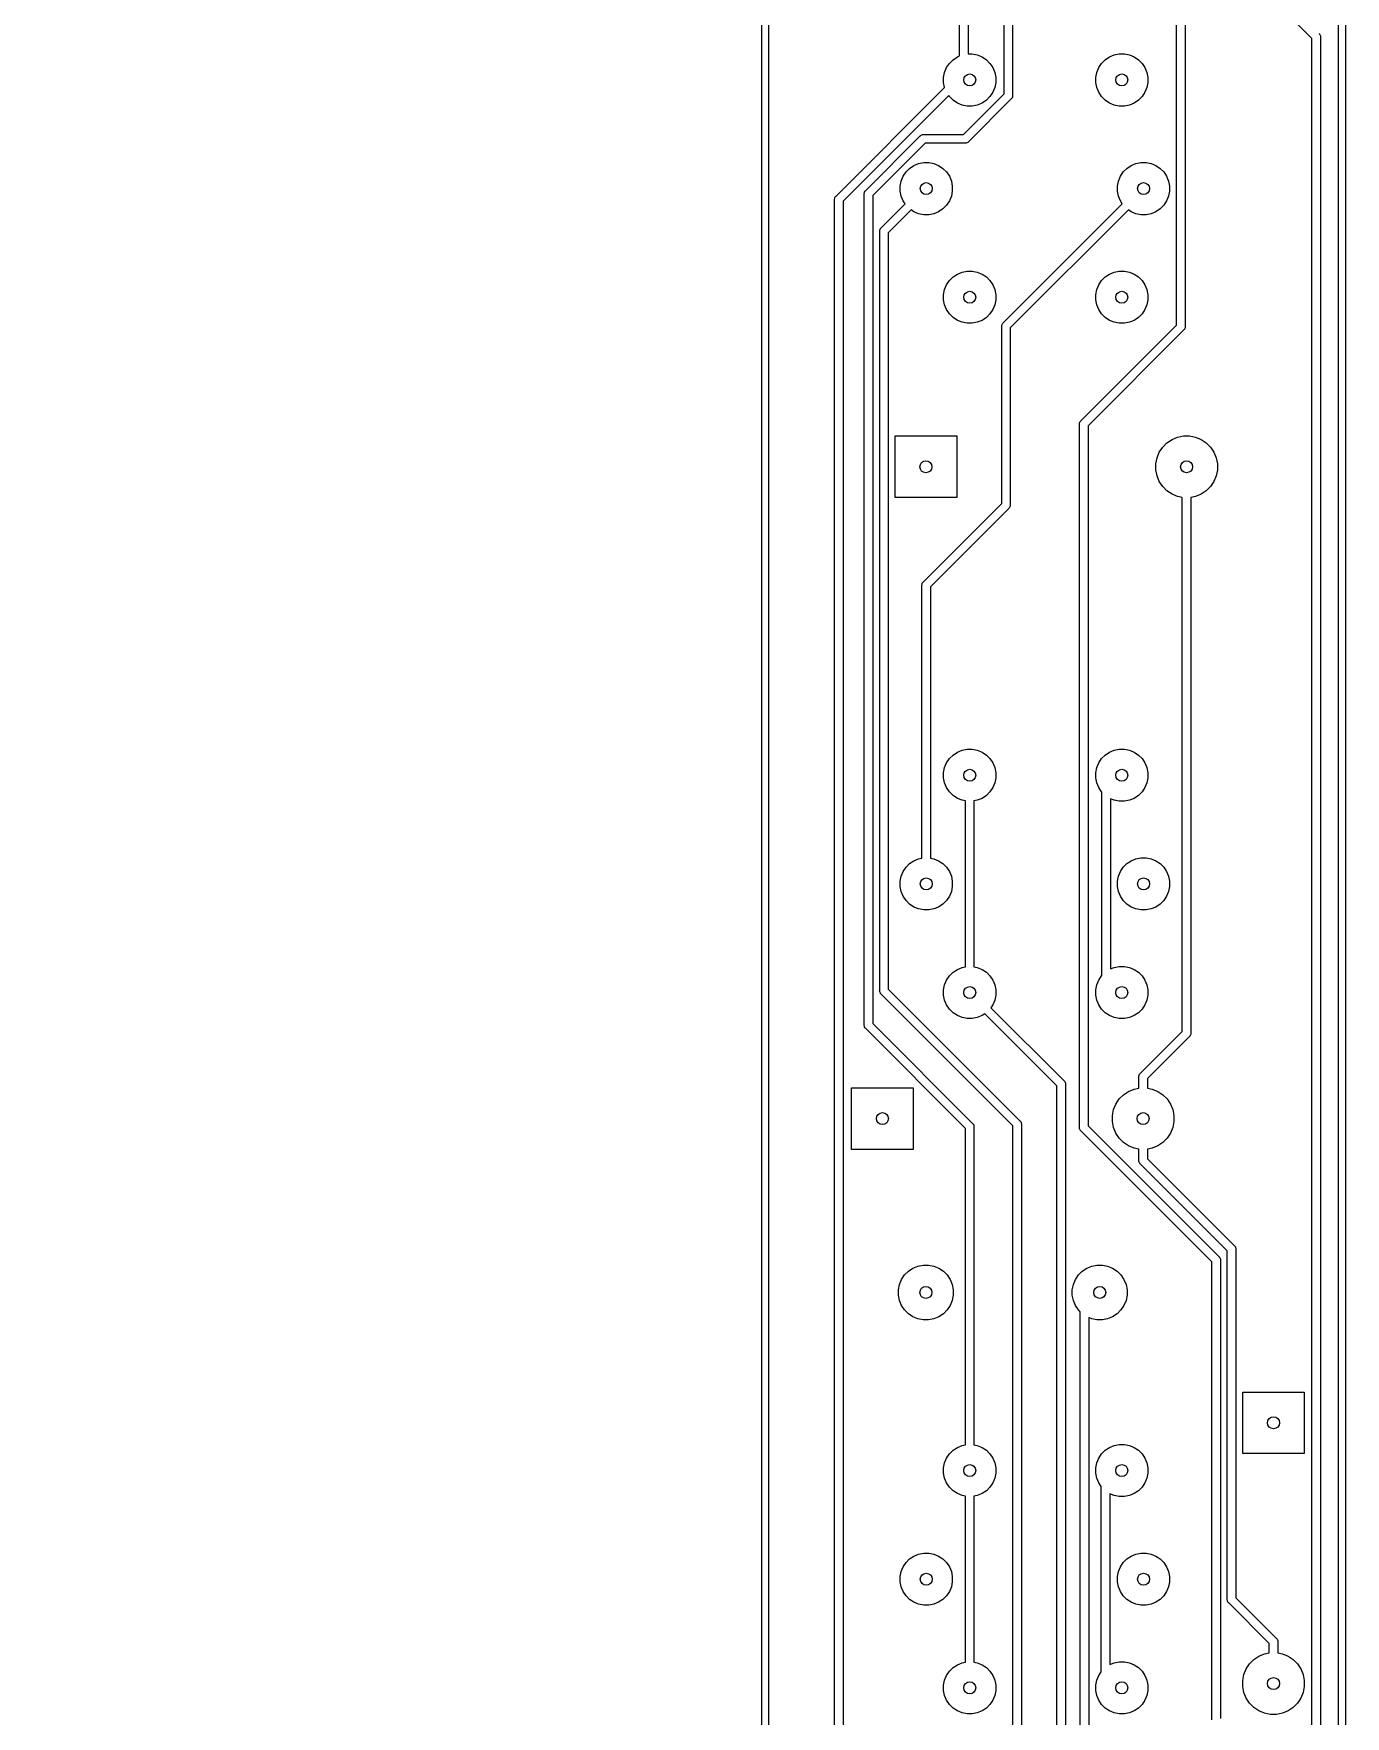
# Model space of a CAD drawing. Extents: x 17 to 176, y -177 to -9.
# Drawn here: x 137.24 to 175.58, y -107.64 to -58.46 of the extents above; entities that cross this region are included whole.
import ezdxf

# ---------------------------------------------------------------- set-up
doc = ezdxf.new("R2010")
doc.units = 0
doc.layers.add('BLACK', color=7, linetype='CONTINUOUS')

msp = doc.modelspace()

# ---------------------------------------------------------------- linework, layer by layer
at = {"layer": 'BLACK', "linetype": 'CONTINUOUS'}
for p, q in [((174.604, -58.604), (137.244, -21.2442)), ((164.309, -59.1119), (164.309, -50.22)), ((164.559, -50.1743), (164.559, -59.053)), ((165.608, -60.2245), (165.608, -50.8821)), ((165.858, -50.8364), (165.858, -60.2702)), ((175.382, -176.017), (175.382, -52.2426)), ((175.582, -52.2359), (175.582, -176.027)), ((158.523, -145.291), (158.523, -53.716)), ((158.723, -53.7107), (158.723, -145.298)), ((170.651, -66.9766), (170.651, -55.2882)), ((170.901, -55.2425), (170.901, -67.0223)), ((174.813, -58.4595), (174.818, -58.4634)), ((174.818, -58.4634), (174.822, -58.4681)), ((174.822, -58.4681), (174.822, -58.4681)), ((174.822, -58.4681), (174.831, -58.4799)), ((174.831, -58.4799), (174.833, -58.4824)), ((174.833, -58.4824), (174.845, -58.5041)), ((174.845, -58.5041), (174.852, -58.5277)), ((174.604, -150.241), (174.604, -58.604)), ((174.852, -58.5277), (174.854, -58.5461)), ((174.854, -58.5461), (174.854, -58.5461)), ((174.854, -58.5461), (174.855, -58.5522)), ((174.855, -58.5522), (174.854, -58.5583)), ((174.854, -58.5583), (174.854, -150.286)), ((163.87, -59.5927), (163.928, -59.4541)), ((163.928, -59.4541), (164.011, -59.3293)), ((164.011, -59.3293), (164.117, -59.2231)), ((164.117, -59.2231), (164.242, -59.1397)), ((164.242, -59.1397), (164.309, -59.1119)), ((164.559, -59.053), (164.678, -59.053)), ((164.678, -59.053), (164.825, -59.0823)), ((164.825, -59.0823), (164.964, -59.1397)), ((164.964, -59.1397), (165.089, -59.2231)), ((165.089, -59.2231), (165.195, -59.3293)), ((165.195, -59.3293), (165.278, -59.4541)), ((165.278, -59.4541), (165.336, -59.5927)), ((168.315, -59.5927), (168.373, -59.4541)), ((168.373, -59.4541), (168.456, -59.3293)), ((168.456, -59.3293), (168.562, -59.2231)), ((168.562, -59.2231), (168.687, -59.1397)), ((168.687, -59.1397), (168.826, -59.0823)), ((168.826, -59.0823), (168.973, -59.053)), ((168.973, -59.053), (169.123, -59.053)), ((169.123, -59.053), (169.27, -59.0823)), ((169.27, -59.0823), (169.409, -59.1397)), ((169.409, -59.1397), (169.534, -59.2231)), ((169.534, -59.2231), (169.64, -59.3293)), ((169.64, -59.3293), (169.723, -59.4541)), ((169.723, -59.4541), (169.781, -59.5927)), ((163.841, -59.74), (163.87, -59.5927)), ((163.841, -59.89), (163.841, -59.74)), ((163.87, -60.034), (163.841, -59.89)), ((165.336, -59.5927), (165.365, -59.74)), ((165.365, -59.89), (165.336, -60.0373)), ((165.365, -59.74), (165.365, -59.89)), ((168.286, -59.74), (168.315, -59.5927)), ((168.286, -59.89), (168.286, -59.74)), ((168.315, -60.0373), (168.286, -59.89)), ((169.781, -59.5927), (169.81, -59.74)), ((169.81, -59.89), (169.781, -60.0373)), ((169.81, -59.74), (169.81, -59.89)), ((160.695, -63.2086), (163.87, -60.034)), ((163.989, -60.268), (160.904, -63.3531)), ((164.011, -60.3007), (163.989, -60.268)), ((164.117, -60.4069), (164.011, -60.3007)), ((164.242, -60.4903), (164.117, -60.4069)), ((164.422, -61.4105), (165.608, -60.2245)), ((165.817, -60.369), (164.567, -61.6195)), ((165.089, -60.4069), (164.964, -60.4903)), ((165.195, -60.3007), (165.089, -60.4069)), ((165.278, -60.1759), (165.195, -60.3007)), ((165.336, -60.0373), (165.278, -60.1759)), ((165.822, -60.3651), (165.817, -60.369)), ((165.826, -60.3604), (165.822, -60.3651)), ((165.838, -60.3461), (165.826, -60.3604)), ((165.849, -60.3244), (165.838, -60.3461)), ((165.851, -60.3198), (165.849, -60.3244)), ((165.856, -60.3008), (165.851, -60.3198)), ((165.858, -60.2824), (165.856, -60.3008)), ((165.858, -60.2702), (165.859, -60.2763)), ((165.859, -60.2763), (165.858, -60.2824)), ((165.858, -60.2824), (165.858, -60.2824)), ((168.373, -60.1759), (168.315, -60.0373)), ((168.456, -60.3007), (168.373, -60.1759)), ((168.562, -60.4069), (168.456, -60.3007)), ((168.687, -60.4903), (168.562, -60.4069)), ((169.534, -60.4069), (169.409, -60.4903)), ((169.64, -60.3007), (169.534, -60.4069)), ((169.723, -60.1759), (169.64, -60.3007)), ((169.781, -60.0373), (169.723, -60.1759)), ((164.381, -60.5477), (164.242, -60.4903)), ((164.528, -60.577), (164.381, -60.5477)), ((164.678, -60.577), (164.528, -60.577)), ((164.825, -60.5477), (164.678, -60.577)), ((164.964, -60.4903), (164.825, -60.5477)), ((168.826, -60.5477), (168.687, -60.4903)), ((168.973, -60.577), (168.826, -60.5477)), ((169.123, -60.577), (168.973, -60.577)), ((169.27, -60.5477), (169.123, -60.577)), ((169.409, -60.4903), (169.27, -60.5477)), ((161.562, -63.0463), (163.157, -61.4514)), ((163.157, -61.4514), (163.161, -61.4467)), ((163.161, -61.4467), (163.166, -61.4428)), ((163.166, -61.4428), (163.18, -61.4311)), ((163.166, -61.4428), (163.166, -61.4428)), ((163.18, -61.4311), (163.202, -61.4195)), ((163.18, -61.4311), (163.18, -61.4311)), ((163.18, -61.4311), (163.18, -61.4311)), ((163.202, -61.4195), (163.225, -61.4123)), ((163.225, -61.4123), (163.244, -61.4105)), ((163.244, -61.4105), (163.25, -61.4099)), ((163.244, -61.4105), (163.244, -61.4105)), ((163.25, -61.4099), (163.256, -61.4105)), ((163.256, -61.4105), (164.422, -61.4105)), ((163.301, -61.6605), (161.771, -63.1908)), ((164.468, -61.6605), (163.301, -61.6605)), ((164.474, -61.6611), (164.468, -61.6605)), ((164.48, -61.6605), (164.474, -61.6611)), ((164.499, -61.6587), (164.48, -61.6605)), ((164.48, -61.6605), (164.48, -61.6605)), ((164.522, -61.6515), (164.499, -61.6587)), ((164.544, -61.6399), (164.522, -61.6515)), ((164.563, -61.6243), (164.544, -61.6399)), ((164.567, -61.6195), (164.563, -61.6243)), ((162.741, -62.5043), (162.847, -62.3981)), ((162.847, -62.3981), (162.972, -62.3147)), ((162.972, -62.3147), (163.111, -62.2573)), ((163.111, -62.2573), (163.258, -62.228)), ((163.258, -62.228), (163.408, -62.228)), ((163.408, -62.228), (163.555, -62.2573)), ((163.555, -62.2573), (163.694, -62.3147)), ((163.694, -62.3147), (163.819, -62.3981)), ((163.819, -62.3981), (163.925, -62.5043)), ((169.091, -62.5043), (169.197, -62.3981)), ((169.197, -62.3981), (169.322, -62.3147)), ((169.322, -62.3147), (169.461, -62.2573)), ((169.461, -62.2573), (169.608, -62.228)), ((169.608, -62.228), (169.758, -62.228)), ((169.758, -62.228), (169.905, -62.2573)), ((169.905, -62.2573), (170.044, -62.3147)), ((170.044, -62.3147), (170.169, -62.3981)), ((170.169, -62.3981), (170.275, -62.5043)), ((162.571, -62.9149), (162.6, -62.7677)), ((162.571, -63.065), (162.571, -62.9149)), ((162.6, -62.7677), (162.658, -62.6291)), ((162.658, -62.6291), (162.741, -62.5043)), ((163.925, -62.5043), (164.008, -62.6291)), ((164.008, -62.6291), (164.066, -62.7677)), ((164.066, -62.7677), (164.095, -62.9149)), ((164.095, -62.9149), (164.095, -63.065)), ((168.921, -62.9149), (168.95, -62.7677)), ((168.921, -63.065), (168.921, -62.9149)), ((168.95, -62.7677), (169.008, -62.6291)), ((169.008, -62.6291), (169.091, -62.5043)), ((170.275, -62.5043), (170.358, -62.6291)), ((170.358, -62.6291), (170.416, -62.7677)), ((170.416, -62.7677), (170.445, -62.9149)), ((170.445, -62.9149), (170.445, -63.065)), ((160.653, -63.3013), (160.654, -63.2952)), ((160.654, -63.3074), (160.653, -63.3013)), ((160.654, -63.2952), (160.656, -63.2768)), ((160.654, -63.2952), (160.654, -63.2952)), ((160.654, -151.553), (160.654, -63.3074)), ((160.656, -63.2768), (160.663, -63.2532)), ((160.663, -63.2532), (160.675, -63.2315)), ((160.675, -63.2315), (160.69, -63.2125)), ((160.69, -63.2125), (160.695, -63.2086)), ((160.904, -63.3531), (160.904, -151.599)), ((161.521, -63.1329), (161.523, -63.1145)), ((161.521, -63.139), (161.521, -63.1329)), ((161.521, -63.1329), (161.521, -63.1329)), ((161.521, -63.1451), (161.521, -63.139)), ((161.521, -87.4394), (161.521, -63.1451)), ((161.523, -63.1145), (161.53, -63.0909)), ((161.53, -63.0909), (161.542, -63.0692)), ((161.542, -63.0692), (161.557, -63.0502)), ((161.557, -63.0502), (161.562, -63.0463)), ((161.771, -63.1908), (161.771, -87.3937)), ((162.013, -64.1337), (162.713, -63.4334)), ((162.6, -63.2123), (162.571, -63.065)), ((162.658, -63.3509), (162.6, -63.2123)), ((162.713, -63.4334), (162.658, -63.3509)), ((164.008, -63.3509), (163.925, -63.4757)), ((164.066, -63.2123), (164.008, -63.3509)), ((164.095, -63.065), (164.066, -63.2123)), ((165.579, -66.9172), (169.063, -63.4334)), ((168.95, -63.2123), (168.921, -63.065)), ((169.008, -63.3509), (168.95, -63.2123)), ((169.063, -63.4334), (169.008, -63.3509)), ((170.358, -63.3509), (170.275, -63.4757)), ((170.416, -63.2123), (170.358, -63.3509)), ((170.445, -63.065), (170.416, -63.2123)), ((162.89, -63.6102), (162.222, -64.2782)), ((162.972, -63.6653), (162.89, -63.6102)), ((163.111, -63.7227), (162.972, -63.6653)), ((163.258, -63.752), (163.111, -63.7227)), ((163.408, -63.752), (163.258, -63.752)), ((163.555, -63.7227), (163.408, -63.752)), ((163.694, -63.6653), (163.555, -63.7227)), ((163.819, -63.5819), (163.694, -63.6653)), ((163.925, -63.4757), (163.819, -63.5819)), ((169.24, -63.6102), (165.788, -67.0617)), ((169.322, -63.6653), (169.24, -63.6102)), ((169.461, -63.7227), (169.322, -63.6653)), ((169.608, -63.752), (169.461, -63.7227)), ((169.758, -63.752), (169.608, -63.752)), ((169.905, -63.7227), (169.758, -63.752)), ((170.044, -63.6653), (169.905, -63.7227)), ((170.169, -63.5819), (170.044, -63.6653)), ((170.275, -63.4757), (170.169, -63.5819)), ((161.971, -64.2264), (161.972, -64.2203)), ((161.972, -64.2325), (161.971, -64.2264)), ((161.972, -64.2203), (161.973, -64.2019)), ((161.972, -64.2203), (161.972, -64.2203)), ((161.972, -86.4292), (161.972, -64.2325)), ((161.973, -64.2019), (161.981, -64.1783)), ((161.981, -64.1783), (161.992, -64.1566)), ((161.992, -64.1566), (162.008, -64.1376)), ((162.008, -64.1376), (162.013, -64.1337)), ((162.222, -64.2782), (162.222, -86.3835)), ((164.381, -65.4323), (164.528, -65.403)), ((164.528, -65.403), (164.678, -65.403)), ((164.678, -65.403), (164.825, -65.4323)), ((168.826, -65.4323), (168.973, -65.403)), ((168.973, -65.403), (169.123, -65.403)), ((169.123, -65.403), (169.27, -65.4323)), ((163.87, -65.9427), (163.928, -65.8041)), ((163.928, -65.8041), (164.011, -65.6793)), ((164.011, -65.6793), (164.117, -65.5731)), ((164.117, -65.5731), (164.242, -65.4897)), ((164.242, -65.4897), (164.381, -65.4323)), ((164.825, -65.4323), (164.964, -65.4897)), ((164.964, -65.4897), (165.089, -65.5731)), ((165.089, -65.5731), (165.195, -65.6793)), ((165.195, -65.6793), (165.278, -65.8041)), ((165.278, -65.8041), (165.336, -65.9427)), ((168.315, -65.9427), (168.373, -65.8041)), ((168.373, -65.8041), (168.456, -65.6793)), ((168.456, -65.6793), (168.562, -65.5731)), ((168.562, -65.5731), (168.687, -65.4897)), ((168.687, -65.4897), (168.826, -65.4323)), ((169.27, -65.4323), (169.409, -65.4897)), ((169.409, -65.4897), (169.534, -65.5731)), ((169.534, -65.5731), (169.64, -65.6793)), ((169.64, -65.6793), (169.723, -65.8041)), ((169.723, -65.8041), (169.781, -65.9427)), ((163.841, -66.09), (163.87, -65.9427)), ((163.841, -66.24), (163.841, -66.09)), ((163.87, -66.3873), (163.841, -66.24)), ((163.928, -66.5259), (163.87, -66.3873)), ((165.336, -66.3873), (165.278, -66.5259)), ((165.336, -65.9427), (165.365, -66.09)), ((165.365, -66.24), (165.336, -66.3873)), ((165.365, -66.09), (165.365, -66.24)), ((168.286, -66.09), (168.315, -65.9427)), ((168.286, -66.24), (168.286, -66.09)), ((168.315, -66.3873), (168.286, -66.24)), ((168.373, -66.5259), (168.315, -66.3873)), ((169.781, -66.3873), (169.723, -66.5259)), ((169.781, -65.9427), (169.81, -66.09)), ((169.81, -66.24), (169.781, -66.3873)), ((169.81, -66.09), (169.81, -66.24)), ((164.011, -66.6507), (163.928, -66.5259)), ((164.117, -66.7569), (164.011, -66.6507)), ((164.242, -66.8403), (164.117, -66.7569)), ((164.381, -66.8977), (164.242, -66.8403)), ((164.964, -66.8403), (164.825, -66.8977)), ((165.089, -66.7569), (164.964, -66.8403)), ((165.195, -66.6507), (165.089, -66.7569)), ((165.278, -66.5259), (165.195, -66.6507)), ((168.456, -66.6507), (168.373, -66.5259)), ((168.562, -66.7569), (168.456, -66.6507)), ((168.687, -66.8403), (168.562, -66.7569)), ((168.826, -66.8977), (168.687, -66.8403)), ((169.409, -66.8403), (169.27, -66.8977)), ((169.534, -66.7569), (169.409, -66.8403)), ((169.64, -66.6507), (169.534, -66.7569)), ((169.723, -66.5259), (169.64, -66.6507)), ((164.528, -66.927), (164.381, -66.8977)), ((164.678, -66.927), (164.528, -66.927)), ((164.825, -66.8977), (164.678, -66.927)), ((165.537, -67.0099), (165.538, -67.0038)), ((165.538, -67.016), (165.537, -67.0099)), ((165.538, -67.0038), (165.54, -66.9854)), ((165.538, -67.0038), (165.538, -67.0038)), ((165.538, -72.1909), (165.538, -67.016)), ((165.54, -66.9854), (165.547, -66.9618)), ((165.547, -66.9618), (165.559, -66.9401)), ((165.559, -66.9401), (165.574, -66.9211)), ((165.574, -66.9211), (165.579, -66.9172)), ((165.788, -67.0617), (165.788, -72.2366)), ((167.854, -69.7739), (170.651, -66.9766)), ((170.86, -67.1211), (168.063, -69.9184)), ((168.973, -66.927), (168.826, -66.8977)), ((169.123, -66.927), (168.973, -66.927)), ((169.27, -66.8977), (169.123, -66.927)), ((170.865, -67.1172), (170.86, -67.1211)), ((170.869, -67.1125), (170.865, -67.1172)), ((170.881, -67.0982), (170.869, -67.1125)), ((170.892, -67.0765), (170.881, -67.0982)), ((170.898, -67.058), (170.892, -67.0765)), ((170.899, -67.0529), (170.898, -67.058)), ((170.901, -67.0345), (170.899, -67.0529)), ((170.901, -67.0223), (170.902, -67.0284)), ((170.902, -67.0284), (170.901, -67.0345)), ((170.901, -67.0345), (170.901, -67.0345)), ((167.815, -69.8421), (167.822, -69.8185)), ((167.822, -69.8185), (167.834, -69.7968)), ((167.834, -69.7968), (167.849, -69.7778)), ((167.849, -69.7778), (167.854, -69.7739)), ((162.422, -72.02), (162.422, -70.22)), ((162.422, -70.22), (164.222, -70.22)), ((164.222, -70.22), (164.222, -72.02)), ((167.812, -69.8666), (167.813, -69.8605)), ((167.813, -69.8727), (167.812, -69.8666)), ((167.813, -69.8605), (167.815, -69.8421)), ((167.813, -69.8605), (167.813, -69.8605)), ((167.813, -90.4302), (167.813, -69.8727)), ((168.063, -69.9184), (168.063, -90.3845)), ((170.368, -70.4209), (170.516, -70.3224)), ((170.516, -70.3224), (170.679, -70.2546)), ((170.679, -70.2546), (170.853, -70.22)), ((170.853, -70.22), (171.031, -70.22)), ((171.031, -70.22), (171.205, -70.2546)), ((171.205, -70.2546), (171.368, -70.3224)), ((171.368, -70.3224), (171.516, -70.4209)), ((170.077, -70.8575), (170.144, -70.6937)), ((170.144, -70.6937), (170.243, -70.5463)), ((170.243, -70.5463), (170.368, -70.4209)), ((171.516, -70.4209), (171.641, -70.5463)), ((171.641, -70.5463), (171.74, -70.6937)), ((171.74, -70.6937), (171.807, -70.8575)), ((170.042, -71.0314), (170.077, -70.8575)), ((170.042, -71.2086), (170.042, -71.0314)), ((170.077, -71.3825), (170.042, -71.2086)), ((171.807, -70.8575), (171.842, -71.0314)), ((171.842, -71.2086), (171.807, -71.3825)), ((171.842, -71.0314), (171.842, -71.2086)), ((170.144, -71.5463), (170.077, -71.3825)), ((170.243, -71.6937), (170.144, -71.5463)), ((170.368, -71.8191), (170.243, -71.6937)), ((171.641, -71.6937), (171.516, -71.8191)), ((171.74, -71.5463), (171.641, -71.6937)), ((171.807, -71.3825), (171.74, -71.5463)), ((164.222, -72.02), (162.422, -72.02)), ((163.249, -74.4801), (165.538, -72.1909)), ((165.786, -72.2672), (165.779, -72.2908)), ((165.788, -72.2488), (165.786, -72.2672)), ((165.788, -72.2366), (165.789, -72.2427)), ((165.789, -72.2427), (165.788, -72.2488)), ((165.788, -72.2488), (165.788, -72.2488)), ((170.516, -71.9176), (170.368, -71.8191)), ((170.679, -71.9854), (170.516, -71.9176)), ((170.817, -72.0128), (170.679, -71.9854)), ((170.817, -87.6229), (170.817, -72.0128)), ((171.205, -71.9854), (171.067, -72.0128)), ((171.067, -72.0128), (171.067, -87.6686)), ((171.368, -71.9176), (171.205, -71.9854)), ((171.516, -71.8191), (171.368, -71.9176)), ((165.747, -72.3354), (163.458, -74.6246)), ((165.752, -72.3315), (165.747, -72.3354)), ((165.756, -72.3268), (165.752, -72.3315)), ((165.768, -72.3125), (165.756, -72.3268)), ((165.779, -72.2908), (165.768, -72.3125)), ((163.207, -74.5728), (163.208, -74.5667)), ((163.208, -74.5789), (163.207, -74.5728)), ((163.208, -74.5667), (163.21, -74.5483)), ((163.208, -74.5667), (163.208, -74.5667)), ((163.208, -82.5579), (163.208, -74.5789)), ((163.21, -74.5483), (163.217, -74.5247)), ((163.217, -74.5247), (163.229, -74.503)), ((163.229, -74.503), (163.244, -74.484)), ((163.244, -74.484), (163.249, -74.4801)), ((163.458, -74.6246), (163.458, -82.5579)), ((163.928, -79.7741), (164.011, -79.6493)), ((164.011, -79.6493), (164.117, -79.5431)), ((164.117, -79.5431), (164.242, -79.4597)), ((164.242, -79.4597), (164.381, -79.4023)), ((164.381, -79.4023), (164.528, -79.373)), ((164.528, -79.373), (164.678, -79.373)), ((164.678, -79.373), (164.825, -79.4023)), ((164.825, -79.4023), (164.964, -79.4597)), ((164.964, -79.4597), (165.089, -79.5431)), ((165.089, -79.5431), (165.195, -79.6493)), ((165.195, -79.6493), (165.278, -79.7741)), ((168.373, -79.7741), (168.456, -79.6493)), ((168.456, -79.6493), (168.562, -79.5431)), ((168.562, -79.5431), (168.687, -79.4597)), ((168.687, -79.4597), (168.826, -79.4023)), ((168.826, -79.4023), (168.973, -79.373)), ((168.973, -79.373), (169.123, -79.373)), ((169.123, -79.373), (169.27, -79.4023)), ((169.27, -79.4023), (169.409, -79.4597)), ((169.409, -79.4597), (169.534, -79.5431)), ((169.534, -79.5431), (169.64, -79.6493)), ((169.64, -79.6493), (169.723, -79.7741)), ((163.841, -80.06), (163.87, -79.9127)), ((163.841, -80.21), (163.841, -80.06)), ((163.87, -79.9127), (163.928, -79.7741)), ((165.278, -79.7741), (165.336, -79.9127)), ((165.336, -79.9127), (165.365, -80.06)), ((165.365, -80.06), (165.365, -80.21)), ((168.286, -80.06), (168.315, -79.9127)), ((168.286, -80.21), (168.286, -80.06)), ((168.315, -79.9127), (168.373, -79.7741)), ((169.723, -79.7741), (169.781, -79.9127)), ((169.781, -79.9127), (169.81, -80.06)), ((169.81, -80.06), (169.81, -80.21)), ((163.87, -80.3573), (163.841, -80.21)), ((163.928, -80.4959), (163.87, -80.3573)), ((164.011, -80.6207), (163.928, -80.4959)), ((164.117, -80.7269), (164.011, -80.6207)), ((165.195, -80.6207), (165.089, -80.7269)), ((165.278, -80.4959), (165.195, -80.6207)), ((165.336, -80.3573), (165.278, -80.4959)), ((165.365, -80.21), (165.336, -80.3573)), ((168.315, -80.3573), (168.286, -80.21)), ((168.373, -80.4959), (168.315, -80.3573)), ((168.456, -80.6207), (168.373, -80.4959)), ((168.469, -80.634), (168.456, -80.6207)), ((168.469, -85.986), (168.469, -80.634)), ((169.64, -80.6207), (169.534, -80.7269)), ((169.723, -80.4959), (169.64, -80.6207)), ((169.781, -80.3573), (169.723, -80.4959)), ((169.81, -80.21), (169.781, -80.3573)), ((164.242, -80.8103), (164.117, -80.7269)), ((164.381, -80.8677), (164.242, -80.8103)), ((164.478, -80.8871), (164.381, -80.8677)), ((164.478, -85.7329), (164.478, -80.8871)), ((164.825, -80.8677), (164.728, -80.8871)), ((164.728, -80.8871), (164.728, -85.7329)), ((164.964, -80.8103), (164.825, -80.8677)), ((165.089, -80.7269), (164.964, -80.8103)), ((168.826, -80.8677), (168.719, -80.8237)), ((168.719, -80.8237), (168.719, -85.7963)), ((168.973, -80.897), (168.826, -80.8677)), ((169.123, -80.897), (168.973, -80.897)), ((169.27, -80.8677), (169.123, -80.897)), ((169.409, -80.8103), (169.27, -80.8677)), ((169.534, -80.7269), (169.409, -80.8103)), ((162.972, -82.6347), (163.111, -82.5773)), ((163.111, -82.5773), (163.208, -82.5579)), ((163.458, -82.5579), (163.555, -82.5773)), ((163.555, -82.5773), (163.694, -82.6347)), ((169.322, -82.6347), (169.461, -82.5773)), ((169.461, -82.5773), (169.608, -82.548)), ((169.608, -82.548), (169.758, -82.548)), ((169.758, -82.548), (169.905, -82.5773)), ((169.905, -82.5773), (170.044, -82.6347)), ((162.571, -83.2349), (162.6, -83.0877)), ((162.6, -83.0877), (162.658, -82.9491)), ((162.658, -82.9491), (162.741, -82.8243)), ((162.741, -82.8243), (162.847, -82.7181)), ((162.847, -82.7181), (162.972, -82.6347)), ((163.694, -82.6347), (163.819, -82.7181)), ((163.819, -82.7181), (163.925, -82.8243)), ((163.925, -82.8243), (164.008, -82.9491)), ((164.008, -82.9491), (164.066, -83.0877)), ((164.066, -83.0877), (164.095, -83.2349)), ((168.921, -83.2349), (168.95, -83.0877)), ((168.95, -83.0877), (169.008, -82.9491)), ((169.008, -82.9491), (169.091, -82.8243)), ((169.091, -82.8243), (169.197, -82.7181)), ((169.197, -82.7181), (169.322, -82.6347)), ((170.044, -82.6347), (170.169, -82.7181)), ((170.169, -82.7181), (170.275, -82.8243)), ((170.275, -82.8243), (170.358, -82.9491)), ((170.358, -82.9491), (170.416, -83.0877)), ((170.416, -83.0877), (170.445, -83.2349)), ((162.571, -83.385), (162.571, -83.2349)), ((162.6, -83.5323), (162.571, -83.385)), ((162.658, -83.6709), (162.6, -83.5323)), ((164.066, -83.5323), (164.008, -83.6709)), ((164.095, -83.385), (164.066, -83.5323)), ((164.095, -83.2349), (164.095, -83.385)), ((168.921, -83.385), (168.921, -83.2349)), ((168.95, -83.5323), (168.921, -83.385)), ((169.008, -83.6709), (168.95, -83.5323)), ((170.416, -83.5323), (170.358, -83.6709)), ((170.445, -83.385), (170.416, -83.5323)), ((170.445, -83.2349), (170.445, -83.385)), ((162.741, -83.7957), (162.658, -83.6709)), ((162.847, -83.9019), (162.741, -83.7957)), ((162.972, -83.9853), (162.847, -83.9019)), ((163.111, -84.0427), (162.972, -83.9853)), ((163.258, -84.072), (163.111, -84.0427)), ((163.408, -84.072), (163.258, -84.072)), ((163.555, -84.0427), (163.408, -84.072)), ((163.694, -83.9853), (163.555, -84.0427)), ((163.819, -83.9019), (163.694, -83.9853)), ((163.925, -83.7957), (163.819, -83.9019)), ((164.008, -83.6709), (163.925, -83.7957)), ((169.091, -83.7957), (169.008, -83.6709)), ((169.197, -83.9019), (169.091, -83.7957)), ((169.322, -83.9853), (169.197, -83.9019)), ((169.461, -84.0427), (169.322, -83.9853)), ((169.608, -84.072), (169.461, -84.0427)), ((169.758, -84.072), (169.608, -84.072)), ((169.905, -84.0427), (169.758, -84.072)), ((170.044, -83.9853), (169.905, -84.0427)), ((170.169, -83.9019), (170.044, -83.9853)), ((170.275, -83.7957), (170.169, -83.9019)), ((170.358, -83.6709), (170.275, -83.7957)), ((163.928, -86.1241), (164.011, -85.9993)), ((164.011, -85.9993), (164.117, -85.8931)), ((164.117, -85.8931), (164.242, -85.8097)), ((164.242, -85.8097), (164.381, -85.7523)), ((164.381, -85.7523), (164.478, -85.7329)), ((164.728, -85.7329), (164.825, -85.7523)), ((164.825, -85.7523), (164.964, -85.8097)), ((164.964, -85.8097), (165.089, -85.8931)), ((165.089, -85.8931), (165.195, -85.9993)), ((165.195, -85.9993), (165.278, -86.1241)), ((168.373, -86.1241), (168.456, -85.9993)), ((168.456, -85.9993), (168.469, -85.986)), ((168.719, -85.7963), (168.826, -85.7523)), ((168.826, -85.7523), (168.973, -85.723)), ((168.973, -85.723), (169.123, -85.723)), ((169.123, -85.723), (169.27, -85.7523)), ((169.27, -85.7523), (169.409, -85.8097)), ((169.409, -85.8097), (169.534, -85.8931)), ((169.534, -85.8931), (169.64, -85.9993)), ((169.64, -85.9993), (169.723, -86.1241)), ((161.971, -86.4353), (161.972, -86.4292)), ((161.973, -86.4598), (161.971, -86.4353)), ((161.981, -86.4834), (161.973, -86.4598)), ((161.992, -86.5051), (161.981, -86.4834)), ((161.996, -86.5095), (161.992, -86.5051)), ((162.008, -86.5241), (161.996, -86.5095)), ((162.013, -86.528), (162.008, -86.5241)), ((165.863, -90.3783), (162.013, -86.528)), ((162.222, -86.3835), (166.072, -90.2338)), ((163.841, -86.4099), (163.87, -86.2627)), ((163.841, -86.56), (163.841, -86.4099)), ((163.87, -86.2627), (163.928, -86.1241)), ((165.278, -86.1241), (165.336, -86.2627)), ((165.336, -86.2627), (165.365, -86.4099)), ((165.365, -86.4099), (165.365, -86.56)), ((168.286, -86.4099), (168.315, -86.2627)), ((168.286, -86.56), (168.286, -86.4099)), ((168.315, -86.2627), (168.373, -86.1241)), ((169.723, -86.1241), (169.781, -86.2627)), ((169.781, -86.2627), (169.81, -86.4099)), ((169.81, -86.4099), (169.81, -86.56)), ((163.87, -86.7073), (163.841, -86.56)), ((163.928, -86.8459), (163.87, -86.7073)), ((164.011, -86.9707), (163.928, -86.8459)), ((164.117, -87.0769), (164.011, -86.9707)), ((165.278, -86.8459), (165.223, -86.9284)), ((165.223, -86.9284), (167.361, -89.0659)), ((165.336, -86.7073), (165.278, -86.8459)), ((165.365, -86.56), (165.336, -86.7073)), ((168.315, -86.7073), (168.286, -86.56)), ((168.373, -86.8459), (168.315, -86.7073)), ((168.456, -86.9707), (168.373, -86.8459)), ((168.562, -87.0769), (168.456, -86.9707)), ((169.64, -86.9707), (169.534, -87.0769)), ((169.723, -86.8459), (169.64, -86.9707)), ((169.781, -86.7073), (169.723, -86.8459)), ((169.81, -86.56), (169.781, -86.7073)), ((161.521, -87.4455), (161.521, -87.4394)), ((161.523, -87.47), (161.521, -87.4455)), ((161.53, -87.4936), (161.523, -87.47)), ((161.542, -87.5153), (161.53, -87.4936)), ((161.553, -87.5296), (161.542, -87.5153)), ((161.557, -87.5343), (161.553, -87.5296)), ((161.562, -87.5382), (161.557, -87.5343)), ((161.771, -87.3937), (164.687, -90.3096)), ((164.242, -87.1603), (164.117, -87.0769)), ((164.381, -87.2177), (164.242, -87.1603)), ((164.528, -87.247), (164.381, -87.2177)), ((164.678, -87.247), (164.528, -87.247)), ((164.825, -87.2177), (164.678, -87.247)), ((164.964, -87.1603), (164.825, -87.2177)), ((165.046, -87.1052), (164.964, -87.1603)), ((167.152, -89.2104), (165.046, -87.1052)), ((168.687, -87.1603), (168.562, -87.0769)), ((168.826, -87.2177), (168.687, -87.1603)), ((168.973, -87.247), (168.826, -87.2177)), ((169.123, -87.247), (168.973, -87.247)), ((169.27, -87.2177), (169.123, -87.247)), ((169.409, -87.1603), (169.27, -87.2177)), ((169.534, -87.0769), (169.409, -87.1603)), ((164.478, -90.4541), (161.562, -87.5382)), ((169.588, -88.852), (170.817, -87.6229)), ((171.026, -87.7674), (169.797, -88.9965)), ((171.031, -87.7635), (171.026, -87.7674)), ((171.035, -87.7588), (171.031, -87.7635)), ((171.046, -87.7445), (171.035, -87.7588)), ((171.035, -87.7588), (171.035, -87.7588)), ((171.049, -87.7398), (171.046, -87.7445)), ((171.058, -87.7228), (171.049, -87.7398)), ((171.065, -87.6992), (171.058, -87.7228)), ((171.067, -87.6808), (171.065, -87.6992)), ((171.067, -87.6686), (171.068, -87.6747)), ((171.068, -87.6747), (171.067, -87.6808)), ((171.067, -87.6808), (171.067, -87.6808)), ((169.546, -88.9447), (169.549, -88.9202)), ((169.547, -88.9508), (169.546, -88.9447)), ((169.547, -89.2772), (169.547, -88.9508)), ((169.549, -88.9202), (169.556, -88.8966)), ((169.556, -88.8966), (169.568, -88.8749)), ((169.568, -88.8749), (169.579, -88.8606)), ((169.579, -88.8606), (169.583, -88.8559)), ((169.579, -88.8606), (169.579, -88.8606)), ((169.583, -88.8559), (169.588, -88.852)), ((169.797, -88.9965), (169.797, -89.2772)), ((161.152, -91.07), (161.152, -89.27)), ((161.152, -89.27), (162.952, -89.27)), ((162.952, -89.27), (162.952, -91.07)), ((167.152, -116.771), (167.152, -89.2104)), ((167.361, -89.0659), (167.365, -89.0698)), ((167.365, -89.0698), (167.369, -89.0745)), ((167.369, -89.0745), (167.369, -89.0745)), ((167.369, -89.0745), (167.379, -89.0863)), ((167.379, -89.0863), (167.381, -89.0888)), ((167.381, -89.0888), (167.393, -89.1105)), ((167.393, -89.1105), (167.4, -89.1341)), ((167.4, -89.1341), (167.402, -89.1525)), ((167.402, -89.1525), (167.402, -89.1525)), ((167.402, -89.1525), (167.402, -89.1586)), ((167.402, -89.1586), (167.402, -89.1647)), ((167.402, -89.1647), (167.402, -116.726)), ((168.973, -89.5963), (169.098, -89.4709)), ((169.098, -89.4709), (169.246, -89.3724)), ((169.246, -89.3724), (169.409, -89.3046)), ((169.409, -89.3046), (169.547, -89.2772)), ((169.797, -89.2772), (169.935, -89.3046)), ((169.935, -89.3046), (170.098, -89.3724)), ((170.098, -89.3724), (170.246, -89.4709)), ((170.246, -89.4709), (170.371, -89.5963)), ((168.772, -90.0814), (168.807, -89.9075)), ((168.807, -89.9075), (168.874, -89.7437)), ((168.874, -89.7437), (168.973, -89.5963)), ((170.371, -89.5963), (170.47, -89.7437)), ((170.47, -89.7437), (170.537, -89.9075)), ((170.537, -89.9075), (170.572, -90.0814)), ((164.478, -99.7029), (164.478, -90.4541)), ((164.687, -90.3096), (164.692, -90.3135)), ((164.692, -90.3135), (164.696, -90.3182)), ((164.696, -90.3182), (164.707, -90.3325)), ((164.707, -90.3325), (164.713, -90.3436)), ((164.713, -90.3436), (164.719, -90.3542)), ((164.719, -90.3542), (164.726, -90.3778)), ((164.726, -90.3778), (164.728, -90.3962)), ((164.728, -90.3962), (164.728, -90.3962)), ((164.728, -90.3962), (164.729, -90.4023)), ((164.729, -90.4023), (164.728, -90.4084)), ((164.728, -90.4084), (164.728, -99.7029)), ((165.863, -116.298), (165.863, -90.3783)), ((166.072, -90.2338), (166.077, -90.2377)), ((166.077, -90.2377), (166.081, -90.2424)), ((166.081, -90.2424), (166.092, -90.2567)), ((166.092, -90.2567), (166.093, -90.2588)), ((166.093, -90.2588), (166.104, -90.2784)), ((166.104, -90.2784), (166.111, -90.302)), ((166.111, -90.302), (166.113, -90.3204)), ((166.113, -90.3204), (166.113, -90.3204)), ((166.113, -90.3204), (166.113, -90.3265)), ((166.113, -90.3265), (166.113, -90.3326)), ((166.113, -90.3326), (166.113, -116.252)), ((167.812, -90.4363), (167.813, -90.4302)), ((167.815, -90.4608), (167.812, -90.4363)), ((167.822, -90.4844), (167.815, -90.4608)), ((167.834, -90.5061), (167.822, -90.4844)), ((168.063, -90.3845), (171.89, -94.2118)), ((168.772, -90.2586), (168.772, -90.0814)), ((168.807, -90.4325), (168.772, -90.2586)), ((168.874, -90.5963), (168.807, -90.4325)), ((170.537, -90.4325), (170.47, -90.5963)), ((170.572, -90.2586), (170.537, -90.4325)), ((170.572, -90.0814), (170.572, -90.2586)), ((167.844, -90.5183), (167.834, -90.5061)), ((167.849, -90.5251), (167.844, -90.5183)), ((167.854, -90.529), (167.849, -90.5251)), ((171.681, -94.3563), (167.854, -90.529)), ((168.973, -90.7437), (168.874, -90.5963)), ((169.098, -90.8691), (168.973, -90.7437)), ((169.246, -90.9676), (169.098, -90.8691)), ((169.409, -91.0354), (169.246, -90.9676)), ((170.098, -90.9676), (169.935, -91.0354)), ((170.246, -90.8691), (170.098, -90.9676)), ((170.371, -90.7437), (170.246, -90.8691)), ((170.47, -90.5963), (170.371, -90.7437)), ((162.952, -91.07), (161.152, -91.07)), ((169.547, -91.0628), (169.409, -91.0354)), ((169.546, -91.3953), (169.547, -91.3892)), ((169.549, -91.4198), (169.546, -91.3953)), ((169.547, -91.3892), (169.547, -91.0628)), ((169.556, -91.4434), (169.549, -91.4198)), ((169.568, -91.4651), (169.556, -91.4434)), ((169.579, -91.4793), (169.568, -91.4651)), ((169.935, -91.0354), (169.797, -91.0628)), ((169.797, -91.0628), (169.797, -91.3435)), ((169.797, -91.3435), (172.341, -93.8873)), ((169.583, -91.4841), (169.579, -91.4793)), ((169.588, -91.488), (169.583, -91.4841)), ((172.132, -94.0318), (169.588, -91.488)), ((172.341, -93.8873), (172.346, -93.8912)), ((172.346, -93.8912), (172.349, -93.8959)), ((172.349, -93.8959), (172.361, -93.9102)), ((172.361, -93.9102), (172.367, -93.9215)), ((172.367, -93.9215), (172.373, -93.9319)), ((171.681, -107.742), (171.681, -94.3563)), ((171.89, -94.2118), (171.895, -94.2157)), ((171.895, -94.2157), (171.899, -94.2204)), ((171.899, -94.2204), (171.911, -94.2347)), ((171.911, -94.2347), (171.922, -94.2564)), ((171.922, -94.2564), (171.929, -94.28)), ((171.929, -94.28), (171.931, -94.2984)), ((171.931, -94.2984), (171.931, -94.2984)), ((171.931, -94.2984), (171.932, -94.3045)), ((171.932, -94.3045), (171.931, -94.3106)), ((171.931, -94.3106), (171.931, -107.697)), ((172.132, -104.223), (172.132, -94.0318)), ((172.373, -93.9319), (172.38, -93.9555)), ((172.38, -93.9555), (172.382, -93.9739)), ((172.382, -93.9739), (172.382, -93.9739)), ((172.382, -93.9739), (172.382, -93.98)), ((172.382, -93.98), (172.382, -93.9861)), ((172.382, -93.9861), (172.382, -104.178)), ((162.553, -95.0166), (162.613, -94.8711)), ((162.613, -94.8711), (162.701, -94.74)), ((162.701, -94.74), (162.812, -94.6286)), ((162.812, -94.6286), (162.943, -94.541)), ((162.943, -94.541), (163.089, -94.4807)), ((163.089, -94.4807), (163.243, -94.45)), ((163.243, -94.45), (163.401, -94.45)), ((163.401, -94.45), (163.555, -94.4807)), ((163.555, -94.4807), (163.701, -94.541)), ((163.701, -94.541), (163.832, -94.6286)), ((163.832, -94.6286), (163.943, -94.74)), ((163.943, -94.74), (164.031, -94.8711)), ((164.031, -94.8711), (164.091, -95.0166)), ((167.633, -95.0166), (167.693, -94.8711)), ((167.693, -94.8711), (167.781, -94.74)), ((167.781, -94.74), (167.892, -94.6286)), ((167.892, -94.6286), (168.023, -94.541)), ((168.023, -94.541), (168.169, -94.4807)), ((168.169, -94.4807), (168.323, -94.45)), ((168.323, -94.45), (168.481, -94.45)), ((168.481, -94.45), (168.635, -94.4807)), ((168.635, -94.4807), (168.781, -94.541)), ((168.781, -94.541), (168.912, -94.6286)), ((168.912, -94.6286), (169.023, -94.74)), ((169.023, -94.74), (169.111, -94.8711)), ((169.111, -94.8711), (169.171, -95.0166)), ((162.522, -95.1712), (162.553, -95.0166)), ((162.522, -95.3288), (162.522, -95.1712)), ((162.553, -95.4834), (162.522, -95.3288)), ((164.091, -95.0166), (164.122, -95.1712)), ((164.122, -95.3288), (164.091, -95.4834)), ((164.122, -95.1712), (164.122, -95.3288)), ((167.602, -95.1712), (167.633, -95.0166)), ((167.602, -95.3288), (167.602, -95.1712)), ((167.633, -95.4834), (167.602, -95.3288)), ((169.171, -95.0166), (169.202, -95.1712)), ((169.202, -95.3288), (169.171, -95.4834)), ((169.202, -95.1712), (169.202, -95.3288)), ((162.613, -95.6289), (162.553, -95.4834)), ((162.701, -95.76), (162.613, -95.6289)), ((162.812, -95.8714), (162.701, -95.76)), ((162.943, -95.959), (162.812, -95.8714)), ((163.832, -95.8714), (163.701, -95.959)), ((163.943, -95.76), (163.832, -95.8714)), ((164.031, -95.6289), (163.943, -95.76)), ((164.091, -95.4834), (164.031, -95.6289)), ((167.693, -95.6289), (167.633, -95.4834)), ((167.781, -95.76), (167.693, -95.6289)), ((167.834, -95.8134), (167.781, -95.76)), ((167.834, -115.724), (167.834, -95.8134)), ((168.912, -95.8714), (168.781, -95.959)), ((169.023, -95.76), (168.912, -95.8714)), ((169.111, -95.6289), (169.023, -95.76)), ((169.171, -95.4834), (169.111, -95.6289)), ((163.089, -96.0193), (162.943, -95.959)), ((163.243, -96.05), (163.089, -96.0193)), ((163.401, -96.05), (163.243, -96.05)), ((163.555, -96.0193), (163.401, -96.05)), ((163.701, -95.959), (163.555, -96.0193)), ((168.169, -96.0193), (168.084, -95.9842)), ((168.084, -95.9842), (168.084, -115.679)), ((168.323, -96.05), (168.169, -96.0193)), ((168.481, -96.05), (168.323, -96.05)), ((168.635, -96.0193), (168.481, -96.05)), ((168.781, -95.959), (168.635, -96.0193)), ((172.582, -99.96), (172.582, -98.16)), ((172.582, -98.16), (174.382, -98.16)), ((174.382, -98.16), (174.382, -99.96)), ((164.117, -99.8631), (164.242, -99.7797)), ((164.242, -99.7797), (164.381, -99.7223)), ((164.381, -99.7223), (164.478, -99.7029)), ((164.728, -99.7029), (164.825, -99.7223)), ((164.825, -99.7223), (164.964, -99.7797)), ((164.964, -99.7797), (165.089, -99.8631)), ((168.562, -99.8631), (168.687, -99.7797)), ((168.687, -99.7797), (168.826, -99.7223)), ((168.826, -99.7223), (168.973, -99.693)), ((168.973, -99.693), (169.123, -99.693)), ((169.123, -99.693), (169.27, -99.7223)), ((169.27, -99.7223), (169.409, -99.7797)), ((169.409, -99.7797), (169.534, -99.8631)), ((163.841, -100.38), (163.87, -100.233)), ((163.87, -100.233), (163.928, -100.094)), ((163.928, -100.094), (164.011, -99.9693)), ((164.011, -99.9693), (164.117, -99.8631)), ((165.089, -99.8631), (165.195, -99.9693)), ((165.195, -99.9693), (165.278, -100.094)), ((165.278, -100.094), (165.336, -100.233)), ((165.336, -100.233), (165.365, -100.38)), ((168.286, -100.38), (168.315, -100.233)), ((168.315, -100.233), (168.373, -100.094)), ((168.373, -100.094), (168.456, -99.9693)), ((168.456, -99.9693), (168.562, -99.8631)), ((169.534, -99.8631), (169.64, -99.9693)), ((169.64, -99.9693), (169.723, -100.094)), ((169.723, -100.094), (169.781, -100.233)), ((169.781, -100.233), (169.81, -100.38)), ((174.382, -99.96), (172.582, -99.96)), ((163.841, -100.53), (163.841, -100.38)), ((163.87, -100.677), (163.841, -100.53)), ((163.928, -100.816), (163.87, -100.677)), ((165.336, -100.677), (165.278, -100.816)), ((165.365, -100.53), (165.336, -100.677)), ((165.365, -100.38), (165.365, -100.53)), ((168.286, -100.53), (168.286, -100.38)), ((168.315, -100.677), (168.286, -100.53)), ((168.373, -100.816), (168.315, -100.677)), ((169.781, -100.677), (169.723, -100.816)), ((169.81, -100.53), (169.781, -100.677)), ((169.81, -100.38), (169.81, -100.53)), ((164.011, -100.941), (163.928, -100.816)), ((164.117, -101.047), (164.011, -100.941)), ((164.242, -101.13), (164.117, -101.047)), ((164.381, -101.188), (164.242, -101.13)), ((164.478, -101.207), (164.381, -101.188)), ((164.478, -106.053), (164.478, -101.207)), ((164.825, -101.188), (164.728, -101.207)), ((164.728, -101.207), (164.728, -106.053)), ((164.964, -101.13), (164.825, -101.188)), ((165.089, -101.047), (164.964, -101.13)), ((165.195, -100.941), (165.089, -101.047)), ((165.278, -100.816), (165.195, -100.941)), ((168.444, -100.923), (168.373, -100.816)), ((168.443, -100.934), (168.444, -100.928)), ((168.444, -100.94), (168.443, -100.934)), ((168.444, -100.928), (168.444, -100.923)), ((168.444, -100.928), (168.444, -100.928)), ((168.444, -106.32), (168.444, -100.94)), ((168.826, -101.188), (168.694, -101.133)), ((168.694, -101.133), (168.694, -106.127)), ((168.973, -101.217), (168.826, -101.188)), ((169.123, -101.217), (168.973, -101.217)), ((169.27, -101.188), (169.123, -101.217)), ((169.409, -101.13), (169.27, -101.188)), ((169.534, -101.047), (169.409, -101.13)), ((169.64, -100.941), (169.534, -101.047)), ((169.723, -100.816), (169.64, -100.941)), ((162.6, -103.408), (162.658, -103.269)), ((162.658, -103.269), (162.741, -103.144)), ((162.741, -103.144), (162.847, -103.038)), ((162.847, -103.038), (162.972, -102.955)), ((162.972, -102.955), (163.111, -102.897)), ((163.111, -102.897), (163.258, -102.868)), ((163.258, -102.868), (163.408, -102.868)), ((163.408, -102.868), (163.555, -102.897)), ((163.555, -102.897), (163.694, -102.955)), ((163.694, -102.955), (163.819, -103.038)), ((163.819, -103.038), (163.925, -103.144)), ((163.925, -103.144), (164.008, -103.269)), ((164.008, -103.269), (164.066, -103.408)), ((168.95, -103.408), (169.008, -103.269)), ((169.008, -103.269), (169.091, -103.144)), ((169.091, -103.144), (169.197, -103.038)), ((169.197, -103.038), (169.322, -102.955)), ((169.322, -102.955), (169.461, -102.897)), ((169.461, -102.897), (169.608, -102.868)), ((169.608, -102.868), (169.758, -102.868)), ((169.758, -102.868), (169.905, -102.897)), ((169.905, -102.897), (170.044, -102.955)), ((170.044, -102.955), (170.169, -103.038)), ((170.169, -103.038), (170.275, -103.144)), ((170.275, -103.144), (170.358, -103.269)), ((170.358, -103.269), (170.416, -103.408)), ((162.571, -103.555), (162.6, -103.408)), ((162.571, -103.705), (162.571, -103.555)), ((162.6, -103.852), (162.571, -103.705)), ((164.066, -103.408), (164.095, -103.555)), ((164.095, -103.705), (164.066, -103.852)), ((164.095, -103.555), (164.095, -103.705)), ((168.921, -103.555), (168.95, -103.408)), ((168.921, -103.705), (168.921, -103.555)), ((168.95, -103.852), (168.921, -103.705)), ((170.416, -103.408), (170.445, -103.555)), ((170.445, -103.705), (170.416, -103.852)), ((170.445, -103.555), (170.445, -103.705)), ((162.658, -103.991), (162.6, -103.852)), ((162.741, -104.116), (162.658, -103.991)), ((162.847, -104.222), (162.741, -104.116)), ((162.972, -104.305), (162.847, -104.222)), ((163.819, -104.222), (163.694, -104.305)), ((163.925, -104.116), (163.819, -104.222)), ((164.008, -103.991), (163.925, -104.116)), ((164.066, -103.852), (164.008, -103.991)), ((169.008, -103.991), (168.95, -103.852)), ((169.091, -104.116), (169.008, -103.991)), ((169.197, -104.222), (169.091, -104.116)), ((169.322, -104.305), (169.197, -104.222)), ((170.169, -104.222), (170.044, -104.305)), ((170.275, -104.116), (170.169, -104.222)), ((170.358, -103.991), (170.275, -104.116)), ((170.416, -103.852), (170.358, -103.991)), ((172.131, -104.229), (172.132, -104.223)), ((172.132, -104.236), (172.131, -104.229)), ((172.134, -104.254), (172.132, -104.236)), ((172.132, -104.236), (172.132, -104.236)), ((172.141, -104.277), (172.134, -104.254)), ((172.382, -104.178), (173.566, -105.362)), ((163.111, -104.363), (162.972, -104.305)), ((163.258, -104.392), (163.111, -104.363)), ((163.408, -104.392), (163.258, -104.392)), ((163.555, -104.363), (163.408, -104.392)), ((163.694, -104.305), (163.555, -104.363)), ((169.461, -104.363), (169.322, -104.305)), ((169.608, -104.392), (169.461, -104.363)), ((169.758, -104.392), (169.608, -104.392)), ((169.905, -104.363), (169.758, -104.392)), ((170.044, -104.305), (169.905, -104.363)), ((172.152, -104.299), (172.141, -104.277)), ((172.168, -104.318), (172.152, -104.299)), ((172.173, -104.322), (172.168, -104.318)), ((173.357, -105.506), (172.173, -104.322)), ((173.357, -105.787), (173.357, -105.506)), ((173.566, -105.362), (173.571, -105.366)), ((173.571, -105.366), (173.575, -105.371)), ((173.575, -105.371), (173.586, -105.385)), ((173.586, -105.385), (173.598, -105.407)), ((173.598, -105.407), (173.605, -105.43)), ((173.605, -105.43), (173.607, -105.449)), ((173.607, -105.449), (173.607, -105.449)), ((173.607, -105.449), (173.608, -105.455)), ((173.608, -105.455), (173.607, -105.461)), ((173.607, -105.461), (173.607, -105.787)), ((164.011, -106.319), (164.117, -106.213)), ((164.117, -106.213), (164.242, -106.13)), ((164.242, -106.13), (164.381, -106.072)), ((164.381, -106.072), (164.478, -106.053)), ((164.728, -106.053), (164.825, -106.072)), ((164.825, -106.072), (164.964, -106.13)), ((164.964, -106.13), (165.089, -106.213)), ((165.089, -106.213), (165.195, -106.319)), ((168.694, -106.127), (168.826, -106.072)), ((168.826, -106.072), (168.973, -106.043)), ((168.973, -106.043), (169.123, -106.043)), ((169.123, -106.043), (169.27, -106.072)), ((169.27, -106.072), (169.409, -106.13)), ((169.409, -106.13), (169.534, -106.213)), ((169.534, -106.213), (169.64, -106.319)), ((172.684, -106.254), (172.783, -106.106)), ((172.783, -106.106), (172.908, -105.981)), ((172.908, -105.981), (173.056, -105.882)), ((173.056, -105.882), (173.219, -105.815)), ((173.219, -105.815), (173.357, -105.787)), ((173.607, -105.787), (173.745, -105.815)), ((173.745, -105.815), (173.908, -105.882)), ((173.908, -105.882), (174.056, -105.981)), ((174.056, -105.981), (174.181, -106.106)), ((174.181, -106.106), (174.28, -106.254)), ((163.841, -106.73), (163.87, -106.583)), ((163.87, -106.583), (163.928, -106.444)), ((163.928, -106.444), (164.011, -106.319)), ((165.195, -106.319), (165.278, -106.444)), ((165.278, -106.444), (165.336, -106.583)), ((165.336, -106.583), (165.365, -106.73)), ((168.286, -106.73), (168.315, -106.583)), ((168.315, -106.583), (168.373, -106.444)), ((168.373, -106.444), (168.444, -106.337)), ((168.443, -106.326), (168.444, -106.32)), ((168.444, -106.337), (168.443, -106.326)), ((169.64, -106.319), (169.723, -106.444)), ((169.723, -106.444), (169.781, -106.583)), ((169.781, -106.583), (169.81, -106.73)), ((172.582, -106.591), (172.617, -106.417)), ((172.582, -106.769), (172.582, -106.591)), ((172.617, -106.417), (172.684, -106.254)), ((174.28, -106.254), (174.347, -106.417)), ((174.347, -106.417), (174.382, -106.591)), ((174.382, -106.591), (174.382, -106.769)), ((163.841, -106.88), (163.841, -106.73)), ((163.87, -107.027), (163.841, -106.88)), ((163.928, -107.166), (163.87, -107.027)), ((164.011, -107.291), (163.928, -107.166)), ((165.278, -107.166), (165.195, -107.291)), ((165.336, -107.027), (165.278, -107.166)), ((165.365, -106.88), (165.336, -107.027)), ((165.365, -106.73), (165.365, -106.88)), ((168.286, -106.88), (168.286, -106.73)), ((168.315, -107.027), (168.286, -106.88)), ((168.373, -107.166), (168.315, -107.027)), ((168.456, -107.291), (168.373, -107.166)), ((169.723, -107.166), (169.64, -107.291)), ((169.781, -107.027), (169.723, -107.166)), ((169.81, -106.88), (169.781, -107.027)), ((169.81, -106.73), (169.81, -106.88)), ((172.617, -106.943), (172.582, -106.769)), ((172.684, -107.106), (172.617, -106.943)), ((172.783, -107.254), (172.684, -107.106)), ((174.28, -107.106), (174.181, -107.254)), ((174.347, -106.943), (174.28, -107.106)), ((174.382, -106.769), (174.347, -106.943)), ((164.117, -107.397), (164.011, -107.291)), ((164.242, -107.48), (164.117, -107.397)), ((164.381, -107.538), (164.242, -107.48)), ((164.528, -107.567), (164.381, -107.538)), ((164.678, -107.567), (164.528, -107.567)), ((164.825, -107.538), (164.678, -107.567)), ((164.964, -107.48), (164.825, -107.538)), ((165.089, -107.397), (164.964, -107.48)), ((165.195, -107.291), (165.089, -107.397)), ((168.562, -107.397), (168.456, -107.291)), ((168.687, -107.48), (168.562, -107.397)), ((168.826, -107.538), (168.687, -107.48)), ((168.973, -107.567), (168.826, -107.538)), ((169.123, -107.567), (168.973, -107.567)), ((169.27, -107.538), (169.123, -107.567)), ((169.409, -107.48), (169.27, -107.538)), ((169.534, -107.397), (169.409, -107.48)), ((169.64, -107.291), (169.534, -107.397)), ((172.908, -107.379), (172.783, -107.254)), ((173.056, -107.478), (172.908, -107.379)), ((173.219, -107.545), (173.056, -107.478)), ((173.393, -107.58), (173.219, -107.545)), ((173.571, -107.58), (173.393, -107.58)), ((173.745, -107.545), (173.571, -107.58)), ((173.908, -107.478), (173.745, -107.545)), ((174.056, -107.379), (173.908, -107.478)), ((174.181, -107.254), (174.056, -107.379))]:
    msp.add_line(p, q, dxfattribs=at)
at = {"layer": 'BLACK'}
for centre in [(164.603, -59.815), (164.603, -59.815), (169.048, -59.815), (169.048, -59.815), (163.333, -62.99), (163.333, -62.99), (169.683, -62.99), (169.683, -62.99), (164.603, -66.165), (164.603, -66.165), (169.048, -66.165), (169.048, -66.165), (163.322, -71.12), (163.322, -71.12), (170.942, -71.12), (170.942, -71.12), (164.603, -80.135), (164.603, -80.135), (169.048, -80.135), (169.048, -80.135), (163.333, -83.31), (163.333, -83.31), (169.683, -83.31), (169.683, -83.31), (164.603, -86.485), (164.603, -86.485), (169.048, -86.485), (169.048, -86.485), (162.052, -90.17), (162.052, -90.17), (169.672, -90.17), (169.672, -90.17), (163.322, -95.25), (163.322, -95.25), (168.402, -95.25), (168.402, -95.25), (173.482, -99.06), (173.482, -99.06), (164.603, -100.455), (164.603, -100.455), (169.048, -100.455), (169.048, -100.455), (163.333, -103.63), (163.333, -103.63), (169.683, -103.63), (169.683, -103.63), (164.603, -106.805), (164.603, -106.805), (169.048, -106.805), (169.048, -106.805), (173.482, -106.68), (173.482, -106.68)]:
    msp.add_circle(centre, 0.175, dxfattribs=at)

doc.saveas('drawing.dxf')
